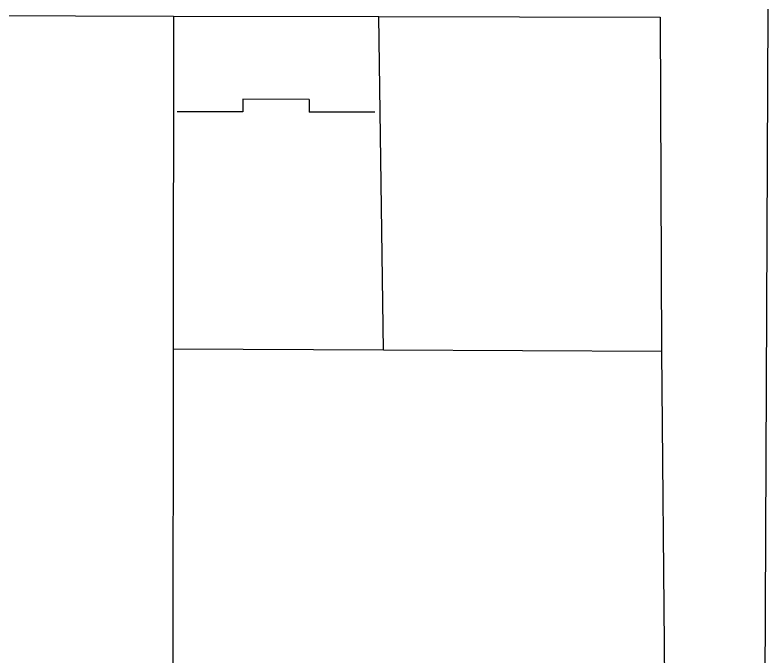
# Model space of a CAD drawing. Header units: metres. Extents: x 668617 to 675126, y 2286318 to 2293677.
# Drawn here: x 669240.02 to 669278.63, y 2287165.8 to 2287198.69 of the extents above; entities that cross this region are included whole.
import ezdxf

# ---------------------------------------------------------------- set-up
doc = ezdxf.new("R2010")
doc.units = ezdxf.units.M
doc.header["$MEASUREMENT"] = 0
for name, color, linetype in [('DMTG-PB-BANQUETAS', 251, 'Continuous'), ('DMTG-PB-LOTIFICACION', 253, 'Continuous'), ('DMTG-PB-MANZANAS', 251, 'Continuous')]:
    doc.layers.add(name, color=color, linetype=linetype)

msp = doc.modelspace()

# ---------------------------------------------------------------- linework, layer by layer
at = {"layer": 'DMTG-PB-BANQUETAS', "flags": 128}
msp.add_lwpolyline([(669278.63307, 2287198.92092), (669278.18845, 2287099.20632), (669278.25158, 2287098.54583), (669278.22869, 2287097.88299), (669278.12085, 2287097.22876), (669277.92916, 2287096.59316), (669277.65768, 2287095.98815), (669277.30951, 2287095.4237), (669276.89169, 2287094.90777), (669276.4113, 2287094.45031), (669275.8754, 2287094.05925), (669275.29403, 2287093.74053), (669274.67623, 2287093.49909), (669274.03203, 2287093.33884), (669273.37346, 2287093.2637), (669152.30329, 2287093.1237, -0.41299267), (669148.29872, 2287097.10239), (669148.08463, 2287199.04009, -0.41002513), (669152.01887, 2287203.04802), (669215.41864, 2287203.09034), (669274.64335, 2287202.93874, -0.41476991)], format="xyb", close=True, dxfattribs=at)
at = {"layer": 'DMTG-PB-LOTIFICACION', "flags": 128}
for points in [[(669233.03308, 2287198.67671), (669248.14291, 2287198.63803)], [(669248.14291, 2287198.63803), (669248.12963, 2287181.57447)], [(669248.14291, 2287198.63803), (669258.6814, 2287198.61105)], [(669258.6814, 2287198.61105), (669273.1014, 2287198.58133)], [(669258.9242, 2287181.52032), (669258.6814, 2287198.61105)], [(669273.1014, 2287198.58133), (669273.17472, 2287181.45087)], [(669251.70127, 2287194.37891), (669251.7012, 2287193.7289)], [(669255.10126, 2287194.3702), (669251.70127, 2287194.37891)], [(669255.10126, 2287194.3702), (669255.09959, 2287193.72021)], [(669251.7012, 2287193.7289), (669248.33037, 2287193.73753)], [(669258.46883, 2287193.71158), (669255.09959, 2287193.72021)], [(669248.12963, 2287181.57447), (669248.1169, 2287164.49362)], [(669258.9242, 2287181.52032), (669248.12963, 2287181.57447)], [(669273.17472, 2287181.45087), (669258.9242, 2287181.52032)], [(669273.17472, 2287181.45087), (669273.32692, 2287164.58075)]]:
    msp.add_lwpolyline(points, dxfattribs=at)
at = {"layer": 'DMTG-PB-MANZANAS', "flags": 128}
msp.add_lwpolyline([(669192.95482, 2287198.70724), (669233.03308, 2287198.67671), (669248.14291, 2287198.63803), (669258.6814, 2287198.61105), (669273.1014, 2287198.58133), (669273.17472, 2287181.45087), (669273.32692, 2287164.58075), (669273.4037, 2287160.6609), (669273.3748, 2287148.72024), (669273.46947, 2287140.62027), (669273.54001, 2287128.81004), (669273.56023, 2287114.73948), (669273.64867, 2287098.74914), (669248.56946, 2287098.47256), (669241.40021, 2287098.27208), (669234.47984, 2287098.33268), (669227.57008, 2287098.25332), (669213.43994, 2287098.23327), (669193.48115, 2287097.87845)], dxfattribs=at)

doc.saveas('drawing.dxf')
